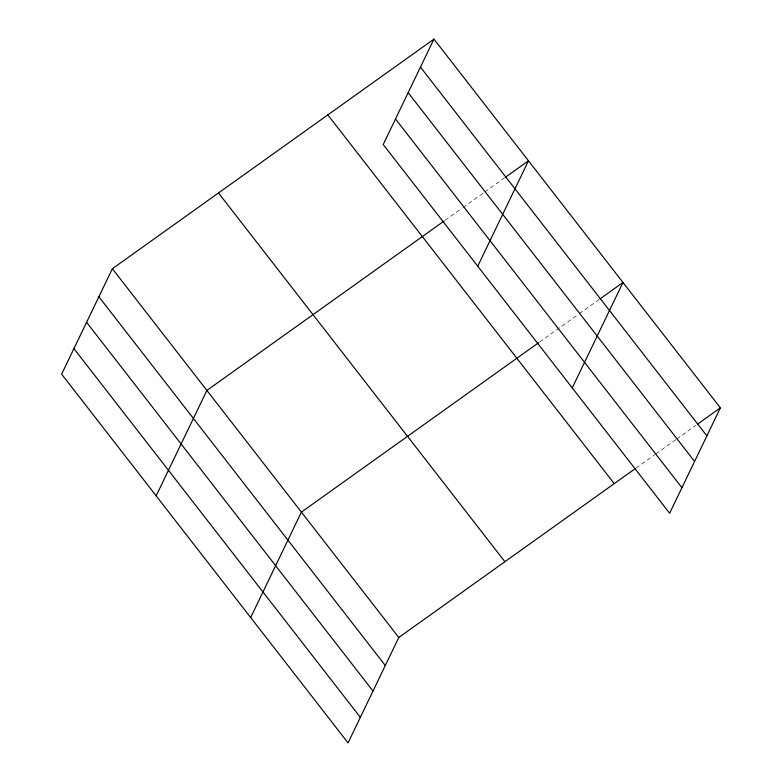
<?xml version="1.0" encoding="UTF-8"?>
<svg xmlns="http://www.w3.org/2000/svg" width="782" height="782" viewBox="0 0 782 782"><rect width="100%" height="100%" fill="white"/><g stroke="black" fill="none" stroke-linecap="round" stroke-linejoin="round"><path stroke-width="0.59" stroke-dasharray="3.91 2.93" d="M445.154 220.28L462.015 208.237M463.003 207.533L483.833 192.655M484.83 191.952L504.664 177.788M539.678 341.969L578.357 314.344M579.345 313.631L599.178 299.467M636.059 468.047L654.905 454.586M655.903 453.883L675.736 439.719M676.723 439.015L695.569 425.555"/><path stroke-width="1.17" d="M433.951 39.1L383.209 144.514L669.636 513.266L720.369 407.852L433.951 39.1L112.364 268.734L61.631 374.148L348.049 742.9L398.791 637.486L635.072 468.76M156.156 495.837L206.888 390.423L444.166 220.983M250.67 617.526L301.402 512.112L538.681 342.672M477.734 266.203L528.466 160.789L505.651 177.074M572.248 387.892L622.98 282.478L600.175 298.763M697.554 424.137L720.369 407.852M420.462 67.125L706.879 435.877M408.165 92.667L694.582 461.419M395.506 118.981L681.924 487.724M327.824 114.876L614.241 483.628M218.491 192.959L504.908 561.701M112.364 268.734L398.791 637.486M98.874 296.759L385.301 665.511M86.587 322.301L373.004 691.053M73.928 348.616L360.346 717.358"/></g></svg>
